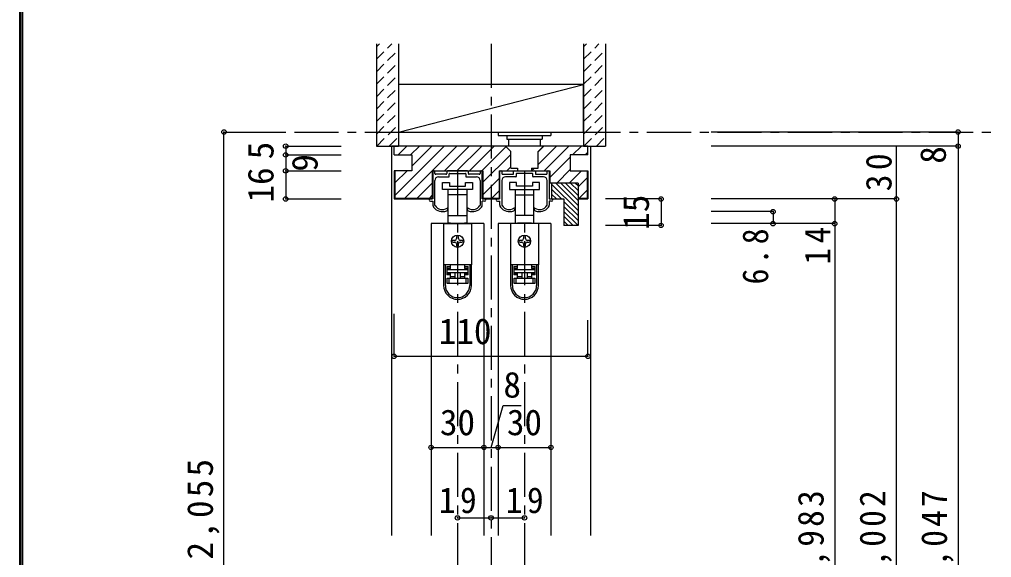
# Model space of a CAD drawing. Units: millimetres, scale not verified. Extents: x -973 to 977, y -718 to 696.
# Drawn here: x -973 to -422, y -259 to 46 of the extents above; entities that cross this region are included whole.
import ezdxf
from ezdxf.enums import TextEntityAlignment as Align

# ---------------------------------------------------------------- set-up
doc = ezdxf.new("R2010")
doc.units = ezdxf.units.MM
doc.header["$LTSCALE"] = 5
doc.header["$PDMODE"] = 32
doc.header["$PDSIZE"] = 2.5
doc.linetypes.add('CHAIN1', pattern=[8, 5, -1, 1, -1])
doc.linetypes.add('DASHED1', pattern=[1.8, 1.2, -0.6])
for name, color, linetype in [('0-1_通り芯', 4, 'CHAIN1'), ('0-2_柱', 7, 'Continuous'), ('0-3_仕上', 2, 'Continuous'), ('0-4_枠', 3, 'Continuous'), ('0-6_扉', 6, 'Continuous'), ('0-7_金物', 7, 'Continuous'), ('0-B_寸法', 7, 'Continuous'), ('0-C_ﾊｯﾁ', 4, 'Continuous'), ('F-1_通り芯', 6, 'Continuous')]:
    doc.layers.add(name, color=color, linetype=linetype)
doc.styles.add('ＭＳ ゴシック', font='')
doc.styles.get('ＭＳ ゴシック').set_extended_font_data('MS Gothic')

msp = doc.modelspace()

# ---------------------------------------------------------------- linework, layer by layer
at = {"layer": '0-1_通り芯'}
for p, q in [((-705.789, 32.5), (-705.789, -536.5)), ((-857.289, -17.5), (-421.789, -17.5)), ((-724.789, -39.5), (-724.789, -526.5)), ((-686.789, -39.5), (-686.789, -526.5))]:
    msp.add_line(p, q, dxfattribs=at)
at = {"layer": '0-2_柱'}
for p, q in [((-758.289, 9.5), (-758.289, -17.5)), ((-653.289, 9.5), (-758.289, 9.5)), ((-758.289, -17.5), (-653.289, 9.5)), ((-653.289, -17.5), (-653.289, 9.5)), ((-758.289, -17.5), (-653.289, -17.5))]:
    msp.add_line(p, q, dxfattribs=at)
at = {"layer": '0-3_仕上'}
for p, q in [((-770.789, 32.5), (-770.789, -25.5)), ((-758.289, 32.5), (-758.289, -25.5)), ((-653.289, 32.5), (-653.289, -25.5)), ((-640.789, 32.5), (-640.789, -25.5)), ((-770.789, -25.5), (-758.289, -25.5)), ((-653.289, -25.5), (-640.789, -25.5))]:
    msp.add_line(p, q, dxfattribs=at)
at = {"layer": '0-4_枠', "color": 4}
for p, q in [((-760.789, -25.5), (-762.289, -25.5)), ((-762.289, -25.5), (-762.289, -246.5)), ((-650.789, -25.5), (-649.289, -25.5)), ((-649.289, -25.5), (-649.289, -246.5))]:
    msp.add_line(p, q, dxfattribs=at)
at = {"layer": '0-4_枠'}
for p, q in [((-760.789, -30.5), (-760.789, -25.5)), ((-650.789, -25.5), (-760.789, -25.5)), ((-694.539, -28.5), (-697.539, -25.5)), ((-679.039, -28.5), (-676.039, -25.5)), ((-650.789, -30.5), (-650.789, -25.5)), ((-760.789, -30.5), (-750.789, -30.5)), ((-750.789, -30.5), (-750.789, -39.5)), ((-694.539, -38), (-694.539, -28.5)), ((-679.039, -38), (-679.039, -28.5)), ((-660.789, -30.5), (-660.789, -39.5)), ((-650.789, -30.5), (-660.789, -30.5)), ((-682.789, -38), (-682.789, -39.5)), ((-682.789, -38), (-679.039, -38)), ((-760.789, -39.5), (-760.789, -55.5)), ((-750.789, -39.5), (-760.789, -39.5)), ((-760.289, -39.5), (-760.289, -55)), ((-739.189, -39.5), (-710.389, -39.5)), ((-739.189, -39.5), (-739.189, -55.5)), ((-710.389, -39.5), (-710.389, -55.5)), ((-701.189, -39.5), (-672.389, -39.5)), ((-701.189, -39.5), (-701.189, -55.5)), ((-672.389, -39.5), (-672.389, -46.5)), ((-660.789, -39.5), (-650.789, -39.5)), ((-651.289, -39.5), (-651.289, -55)), ((-650.789, -39.5), (-650.789, -55.5)), ((-656.389, -46.5), (-672.389, -46.5)), ((-656.389, -46.5), (-656.389, -70.5)), ((-760.289, -55), (-739.189, -55)), ((-710.389, -55), (-701.189, -55)), ((-656.389, -55), (-651.289, -55)), ((-760.789, -55.5), (-739.189, -55.5)), ((-710.389, -55.5), (-701.189, -55.5)), ((-664.389, -55.5), (-664.389, -70.5)), ((-656.389, -55.5), (-650.789, -55.5)), ((-656.389, -70.5), (-664.389, -70.5))]:
    msp.add_line(p, q, dxfattribs=at)
for points in [[(-694.539, -38), (-690.789, -38), (-690.789, -39.5)], [(-671.389, -46.5), (-671.389, -51.75), (-671.389, -55.5), (-664.389, -55.5)]]:
    msp.add_lwpolyline(points, dxfattribs=at)
at = {"layer": '0-6_扉'}
for p, q in [((-709.789, -69.5), (-739.789, -69.5)), ((-739.789, -69.5), (-739.789, -246.5)), ((-709.789, -69.5), (-709.789, -246.5)), ((-671.789, -69.5), (-701.789, -69.5)), ((-701.789, -69.5), (-701.789, -246.5)), ((-671.789, -69.5), (-671.789, -246.5))]:
    msp.add_line(p, q, dxfattribs=at)
at = {"layer": '0-7_金物'}
for p, q in [((-701.789, -17.5), (-701.789, -19.5)), ((-701.789, -17.5), (-671.789, -17.5)), ((-701.789, -19.5), (-671.789, -19.5)), ((-696.789, -19.5), (-696.789, -21.5)), ((-696.789, -21.5), (-676.789, -21.5)), ((-695.789, -21.5), (-695.789, -25.5)), ((-677.789, -25.5), (-677.789, -21.5)), ((-676.789, -19.5), (-676.789, -21.5)), ((-671.789, -17.5), (-671.789, -19.5)), ((-738.089, -39.5), (-738.289, -39.5)), ((-737.589, -41), (-737.589, -40)), ((-731.439, -41.5), (-737.089, -41.5)), ((-735.589, -43), (-729.739, -43)), ((-730.939, -40), (-730.939, -41)), ((-719.139, -39.5), (-730.439, -39.5)), ((-729.439, -42.7), (-729.439, -41.3)), ((-720.139, -41.3), (-720.139, -42.7)), ((-719.839, -43), (-713.989, -43)), ((-718.639, -41), (-718.639, -40)), ((-712.489, -41.5), (-718.139, -41.5)), ((-711.989, -40), (-711.989, -41)), ((-711.289, -39.5), (-711.489, -39.5)), ((-710.789, -55.5), (-710.789, -40)), ((-700.789, -55.5), (-700.789, -40)), ((-700.289, -39.5), (-700.089, -39.5)), ((-699.589, -40), (-699.589, -41)), ((-699.089, -41.5), (-693.439, -41.5)), ((-691.739, -43), (-697.589, -43)), ((-692.939, -41), (-692.939, -40)), ((-692.439, -39.5), (-681.139, -39.5)), ((-691.439, -41.3), (-691.439, -42.7)), ((-682.139, -42.7), (-682.139, -41.3)), ((-675.989, -43), (-681.839, -43)), ((-680.639, -40), (-680.639, -41)), ((-680.139, -41.5), (-674.489, -41.5)), ((-673.989, -41), (-673.989, -40)), ((-673.489, -39.5), (-673.289, -39.5)), ((-672.789, -40), (-672.789, -55.5)), ((-737.589, -59.123), (-737.589, -45)), ((-733.289, -50.2), (-733.289, -46.2)), ((-733.289, -46.2), (-729.289, -46.2)), ((-729.289, -46.2), (-729.289, -48.2)), ((-729.289, -48.2), (-720.289, -48.2)), ((-720.289, -46.2), (-716.289, -46.2)), ((-720.289, -48.2), (-720.289, -46.2)), ((-716.289, -46.2), (-716.289, -50.2)), ((-711.989, -45), (-711.989, -59.123)), ((-699.589, -45), (-699.589, -59.123)), ((-695.289, -46.2), (-695.289, -50.2)), ((-691.289, -46.2), (-695.289, -46.2)), ((-691.289, -48.2), (-691.289, -46.2)), ((-682.289, -48.2), (-691.289, -48.2)), ((-682.289, -46.2), (-682.289, -48.2)), ((-678.289, -46.2), (-682.289, -46.2)), ((-678.289, -50.2), (-678.289, -46.2)), ((-673.989, -59.123), (-673.989, -45)), ((-724.789, -50.2), (-733.289, -50.2)), ((-730.039, -64.8), (-730.039, -50.2)), ((-724.789, -53.2), (-730.039, -53.2)), ((-716.289, -50.2), (-724.789, -50.2)), ((-719.539, -53.2), (-724.789, -53.2)), ((-719.539, -50.2), (-719.539, -64.8)), ((-695.289, -50.2), (-686.789, -50.2)), ((-692.039, -50.2), (-692.039, -64.8)), ((-692.039, -53.2), (-686.789, -53.2)), ((-686.789, -50.2), (-678.289, -50.2)), ((-686.789, -53.2), (-681.539, -53.2)), ((-681.539, -64.8), (-681.539, -50.2)), ((-710.789, -55.5), (-709.389, -55.5)), ((-710.789, -58.966), (-710.789, -56.7)), ((-709.389, -56.7), (-710.789, -56.7)), ((-700.789, -55.5), (-702.189, -55.5)), ((-702.189, -56.7), (-700.789, -56.7)), ((-700.789, -58.966), (-700.789, -56.7)), ((-672.789, -55.5), (-671.389, -55.5)), ((-730.289, -61.257), (-730.289, -61)), ((-730.039, -69.2), (-730.039, -64.8)), ((-730.039, -64.8), (-724.789, -64.8)), ((-724.789, -64.8), (-719.539, -64.8)), ((-719.539, -64.8), (-719.539, -69.2)), ((-719.289, -61), (-719.289, -61.257)), ((-692.289, -61), (-692.289, -61.257)), ((-692.039, -64.8), (-692.039, -69.2)), ((-686.789, -64.8), (-692.039, -64.8)), ((-681.539, -64.8), (-686.789, -64.8)), ((-681.539, -69.2), (-681.539, -64.8)), ((-681.289, -61.257), (-681.289, -61)), ((-732.689, -69.5), (-716.889, -69.5)), ((-732.689, -69.5), (-732.689, -92.8)), ((-728.789, -69.2), (-730.039, -69.2)), ((-728.789, -69.5), (-728.789, -69.2)), ((-719.539, -69.2), (-720.789, -69.2)), ((-716.889, -69.5), (-716.889, -92.8)), ((-694.689, -69.5), (-694.689, -92.8)), ((-678.889, -69.5), (-694.689, -69.5)), ((-692.039, -69.2), (-690.789, -69.2)), ((-682.789, -69.5), (-682.789, -69.2)), ((-682.789, -69.2), (-681.539, -69.2)), ((-678.889, -69.5), (-678.889, -92.8)), ((-725.289, -77), (-725.289, -78)), ((-724.289, -78), (-724.289, -77)), ((-687.289, -77), (-687.289, -78)), ((-686.289, -78), (-686.289, -77)), ((-726.289, -79), (-727.289, -79)), ((-727.289, -80), (-726.289, -80)), ((-725.289, -81), (-725.289, -82)), ((-724.289, -82), (-724.289, -81)), ((-722.289, -79), (-723.289, -79)), ((-723.289, -80), (-722.289, -80)), ((-688.289, -79), (-689.289, -79)), ((-689.289, -80), (-688.289, -80)), ((-687.289, -81), (-687.289, -82)), ((-686.289, -82), (-686.289, -81)), ((-684.289, -79), (-685.289, -79)), ((-685.289, -80), (-684.289, -80)), ((-732.689, -92.8), (-732.689, -92.9)), ((-716.889, -92.8), (-732.689, -92.8)), ((-732.689, -92.9), (-732.689, -104.6)), ((-731.689, -92.9), (-732.689, -92.9)), ((-731.689, -104.6), (-731.689, -92.9)), ((-728.989, -92.9), (-731.689, -92.9)), ((-729.689, -92.9), (-729.689, -92.8)), ((-728.989, -92.9), (-728.989, -93.9)), ((-728.789, -95), (-728.789, -92.8)), ((-720.789, -92.8), (-720.789, -95)), ((-720.589, -93.9), (-720.589, -92.9)), ((-717.889, -92.9), (-720.589, -92.9)), ((-719.889, -92.8), (-719.889, -92.9)), ((-716.889, -92.8), (-716.889, -92.9)), ((-716.889, -104.6), (-716.889, -92.9)), ((-694.689, -92.8), (-694.689, -92.9)), ((-678.889, -92.8), (-694.689, -92.8)), ((-694.689, -92.9), (-694.689, -104.6)), ((-693.689, -92.9), (-694.689, -92.9)), ((-693.689, -104.6), (-693.689, -92.9)), ((-690.989, -92.9), (-693.689, -92.9)), ((-691.689, -92.9), (-691.689, -92.8)), ((-690.989, -92.9), (-690.989, -93.9)), ((-690.789, -95), (-690.789, -92.8)), ((-682.789, -92.8), (-682.789, -95)), ((-682.589, -93.9), (-682.589, -92.9)), ((-679.889, -92.9), (-682.589, -92.9)), ((-681.889, -92.8), (-681.889, -92.9)), ((-678.889, -92.8), (-678.889, -92.9)), ((-678.889, -104.6), (-678.889, -92.9)), ((-730.889, -93.9), (-728.989, -93.9)), ((-730.889, -93.9), (-730.889, -98.6)), ((-728.989, -94.9), (-730.889, -94.9)), ((-728.989, -98.6), (-730.889, -98.6)), ((-728.789, -95), (-730.689, -95)), ((-730.689, -95), (-730.689, -95.5)), ((-728.989, -93.9), (-728.989, -94.9)), ((-728.989, -98.6), (-728.989, -100.5)), ((-728.789, -99.5), (-728.789, -97.5)), ((-726.289, -97.5), (-726.289, -100.5)), ((-723.289, -97.5), (-723.289, -100.5)), ((-718.889, -95), (-720.789, -95)), ((-720.789, -97.5), (-720.789, -99.5)), ((-720.589, -93.9), (-718.689, -93.9)), ((-720.589, -97.6), (-718.689, -97.6)), ((-720.589, -98.6), (-720.589, -97.6)), ((-720.589, -100.5), (-720.589, -98.6)), ((-718.689, -98.6), (-720.589, -98.6)), ((-718.889, -95.5), (-718.889, -95)), ((-718.689, -98.6), (-718.689, -93.9)), ((-692.889, -93.9), (-690.989, -93.9)), ((-692.889, -93.9), (-692.889, -98.6)), ((-690.989, -94.9), (-692.889, -94.9)), ((-690.989, -98.6), (-692.889, -98.6)), ((-690.789, -95), (-692.689, -95)), ((-692.689, -95), (-692.689, -95.5)), ((-690.989, -93.9), (-690.989, -94.9)), ((-690.989, -98.6), (-690.989, -100.5)), ((-690.789, -99.5), (-690.789, -97.5)), ((-688.289, -97.5), (-688.289, -100.5)), ((-685.289, -97.5), (-685.289, -100.5)), ((-680.889, -95), (-682.789, -95)), ((-682.789, -97.5), (-682.789, -99.5)), ((-682.589, -93.9), (-680.689, -93.9)), ((-682.589, -97.6), (-680.689, -97.6)), ((-682.589, -98.6), (-682.589, -97.6)), ((-682.589, -100.5), (-682.589, -98.6)), ((-680.689, -98.6), (-682.589, -98.6)), ((-680.889, -95.5), (-680.889, -95)), ((-680.689, -98.6), (-680.689, -93.9)), ((-730.689, -103.5), (-730.689, -100.5)), ((-730.689, -100.5), (-729.689, -100.5)), ((-729.689, -103.5), (-730.689, -103.5)), ((-729.689, -100.5), (-729.689, -103.5)), ((-729.689, -100.5), (-719.889, -100.5)), ((-719.889, -103.5), (-729.689, -103.5)), ((-728.789, -99.5), (-726.289, -99.5)), ((-728.789, -100.5), (-728.789, -99.5)), ((-719.889, -103.5), (-719.889, -100.5)), ((-719.889, -100.5), (-718.889, -100.5)), ((-718.889, -103.5), (-719.889, -103.5)), ((-718.889, -100.5), (-718.889, -103.5)), ((-692.689, -103.5), (-692.689, -100.5)), ((-692.689, -100.5), (-691.689, -100.5)), ((-691.689, -103.5), (-692.689, -103.5)), ((-691.689, -100.5), (-691.689, -103.5)), ((-691.689, -100.5), (-681.889, -100.5)), ((-681.889, -103.5), (-691.689, -103.5)), ((-690.789, -99.5), (-688.289, -99.5)), ((-690.789, -100.5), (-690.789, -99.5)), ((-681.889, -103.5), (-681.889, -100.5)), ((-681.889, -100.5), (-680.889, -100.5)), ((-680.889, -103.5), (-681.889, -103.5)), ((-680.889, -100.5), (-680.889, -103.5))]:
    msp.add_line(p, q, dxfattribs=at)
for points in [[(-738.789, -40), (-738.789, -55.5), (-740.189, -55.5)], [(-729.139, -41), (-725.089, -41), (-724.789, -40.7), (-724.489, -41), (-720.439, -41)], [(-682.439, -41), (-686.489, -41), (-686.789, -40.7), (-687.089, -41), (-691.139, -41)], [(-740.189, -56.7), (-738.789, -56.7), (-738.789, -58.966)], [(-671.389, -56.7), (-672.789, -56.7), (-672.789, -58.966)], [(-728.789, -69.2), (-720.789, -69.2), (-720.789, -69.5)], [(-682.789, -69.2), (-690.789, -69.2), (-690.789, -69.5)], [(-716.889, -92.9), (-717.889, -92.9), (-717.889, -104.6)], [(-678.889, -92.9), (-679.889, -92.9), (-679.889, -104.6)], [(-730.889, -97.6), (-728.989, -97.6), (-728.989, -98.6)], [(-718.689, -94.9), (-720.589, -94.9), (-720.589, -93.9)], [(-692.889, -97.6), (-690.989, -97.6), (-690.989, -98.6)], [(-680.689, -94.9), (-682.589, -94.9), (-682.589, -93.9)], [(-723.289, -99.5), (-720.789, -99.5), (-720.789, -100.5)], [(-685.289, -99.5), (-682.789, -99.5), (-682.789, -100.5)]]:
    msp.add_lwpolyline(points, dxfattribs=at)
for points in [[(-718.889, -97.5), (-730.689, -97.5), (-730.689, -95.5), (-718.889, -95.5)], [(-680.889, -97.5), (-692.689, -97.5), (-692.689, -95.5), (-680.889, -95.5)]]:
    msp.add_lwpolyline(points, close=True, dxfattribs=at)
for centre in [(-724.789, -79.5), (-686.789, -79.5)]:
    msp.add_circle(centre, 3.5, dxfattribs=at)
for centre, radius, start, end in [((-738.289, -40), 0.5, 90, 180), ((-738.089, -40), 0.5, 360, 90), ((-737.089, -41), 0.5, 180, 270), ((-735.589, -45), 2, 90, 180), ((-731.439, -41), 0.5, 270, 0), ((-730.439, -40), 0.5, 90, 180), ((-729.739, -42.7), 0.3, 270, 360), ((-729.139, -41.3), 0.3, 90, 180), ((-720.439, -41.3), 0.3, 0, 90), ((-719.839, -42.7), 0.3, 180, 270), ((-719.139, -40), 0.5, 0, 90), ((-718.139, -41), 0.5, 180, 270), ((-713.989, -45), 2, 0, 90), ((-712.489, -41), 0.5, 270, 360), ((-711.489, -40), 0.5, 90, 180), ((-711.289, -40), 0.5, 0, 90), ((-700.289, -40), 0.5, 90, 180), ((-700.089, -40), 0.5, 360, 90), ((-699.089, -41), 0.5, 180, 270), ((-697.589, -45), 2, 90, 180), ((-693.439, -41), 0.5, 270, 0), ((-692.439, -40), 0.5, 90, 180), ((-691.739, -42.7), 0.3, 270, 360), ((-691.139, -41.3), 0.3, 90, 180), ((-682.439, -41.3), 0.3, 0, 90), ((-681.839, -42.7), 0.3, 180, 270), ((-681.139, -40), 0.5, 0, 90), ((-680.139, -41), 0.5, 180, 270), ((-675.989, -45), 2, 0, 90), ((-674.489, -41), 0.5, 270, 360), ((-673.489, -40), 0.5, 90, 180), ((-673.289, -40), 0.5, 0, 90), ((-740.189, -56.1), 0.6, 90, 270), ((-736.789, -58.966), 2, 180, 215.95057), ((-733.389, -56.5), 6.2, 215.95057, 293.81884), ((-737.289, -59.123), 0.3, 180, 213.92311), ((-733.389, -56.5), 5, 213.92311, 301.89079), ((-716.189, -56.5), 5, 238.10921, 326.07689), ((-716.189, -56.5), 6.2, 246.18116, 324.04943), ((-712.289, -59.123), 0.3, 326.07689, 0), ((-712.789, -58.966), 2, 324.04943, 0), ((-709.389, -56.1), 0.6, 270, 90), ((-702.189, -56.1), 0.6, 90, 270), ((-698.789, -58.966), 2, 180, 215.95057), ((-695.389, -56.5), 6.2, 215.95057, 293.81884), ((-699.289, -59.123), 0.3, 180, 213.92311), ((-695.389, -56.5), 5, 213.92311, 301.89079), ((-678.189, -56.5), 5, 238.10921, 326.07689), ((-678.189, -56.5), 6.2, 246.18116, 324.04943), ((-674.289, -59.123), 0.3, 326.07689, 360), ((-674.789, -58.966), 2, 324.04943, 360), ((-671.389, -56.1), 0.6, 270, 90), ((-731.289, -61.257), 1, 293.81884, 0), ((-730.589, -61), 0.3, 0, 121.89079), ((-718.989, -61), 0.3, 58.10921, 180), ((-718.289, -61.257), 1, 180, 246.18116), ((-693.289, -61.257), 1, 293.81884, 0), ((-692.589, -61), 0.3, 360, 121.89079), ((-680.989, -61), 0.3, 58.10921, 180), ((-680.289, -61.257), 1, 180, 246.18116), ((-724.789, -77), 0.5, 90, 180), ((-724.789, -77), 0.5, 0, 90), ((-686.789, -77), 0.5, 90, 180), ((-686.789, -77), 0.5, 0, 90), ((-727.289, -79.5), 0.5, 90, 180), ((-727.289, -79.5), 0.5, 180, 270), ((-726.289, -78), 1, 270, 0), ((-726.289, -81), 1, 0, 90), ((-724.789, -82), 0.5, 180, 270), ((-724.789, -82), 0.5, 270, 0), ((-723.289, -78), 1, 180, 270), ((-723.289, -81), 1, 90, 180), ((-722.289, -79.5), 0.5, 0, 90), ((-722.289, -79.5), 0.5, 270, 0), ((-689.289, -79.5), 0.5, 90, 180), ((-689.289, -79.5), 0.5, 180, 270), ((-688.289, -78), 1, 270, 0), ((-688.289, -81), 1, 0, 90), ((-686.789, -82), 0.5, 180, 270), ((-686.789, -82), 0.5, 270, 0), ((-685.289, -78), 1, 180, 270), ((-685.289, -81), 1, 90, 180), ((-684.289, -79.5), 0.5, 0, 90), ((-684.289, -79.5), 0.5, 270, 0), ((-724.789, -104.6), 7.9, 180, 0), ((-724.789, -104.6), 6.9, 180, 0), ((-686.789, -104.6), 7.9, 180, 0), ((-686.789, -104.6), 6.9, 180, 0)]:
    msp.add_arc(centre, radius, start, end, dxfattribs=at)
at = {"layer": '0-B_寸法', "color": 4}
for p, q in [((-857.289, -17.5), (-822.289, -17.5)), ((-857.289, -526.5), (-857.289, -17.5)), ((-440.789, -17.5), (-580.789, -17.5)), ((-440.789, -17.5), (-440.789, -25.5)), ((-822.289, -25.5), (-790.789, -25.5)), ((-822.289, -25.5), (-822.289, -30.5)), ((-440.789, -25.5), (-580.789, -25.5)), ((-475.789, -511.5), (-475.789, -25.5)), ((-440.789, -25.5), (-440.789, -526.5)), ((-822.289, -30.5), (-790.789, -30.5)), ((-822.289, -30.5), (-822.289, -39.5)), ((-822.289, -39.5), (-790.789, -39.5)), ((-822.289, -39.5), (-822.289, -55.5)), ((-822.289, -55.5), (-790.789, -55.5)), ((-609.289, -55.5), (-640.789, -55.5)), ((-609.289, -55.5), (-609.289, -70.5)), ((-475.789, -55.5), (-580.789, -55.5)), ((-510.789, -55.5), (-510.789, -506.5)), ((-545.789, -62.7), (-580.789, -62.7)), ((-545.789, -62.7), (-545.789, -69.5)), ((-609.289, -70.5), (-640.789, -70.5)), ((-510.789, -69.5), (-580.789, -69.5)), ((-760.789, -144.804), (-760.789, -120.746)), ((-650.789, -144.804), (-650.789, -124.246)), ((-760.789, -144.804), (-650.789, -144.804)), ((-739.789, -196.5), (-671.789, -196.5)), ((-724.789, -236.5), (-705.789, -236.5)), ((-705.789, -236.5), (-686.789, -236.5))]:
    msp.add_line(p, q, dxfattribs=at)
msp.add_lwpolyline([(-705.789, -196.5), (-698.845, -172.649), (-688.668, -172.649)], dxfattribs=at)
at = {"layer": '0-B_寸法'}
for p in [(-857.289, -17.5), (-440.789, -17.5), (-822.289, -25.5), (-440.789, -25.5), (-822.289, -30.5), (-822.289, -39.5), (-822.289, -55.5), (-609.289, -55.5), (-510.789, -55.5), (-475.789, -55.5), (-545.789, -62.7), (-609.289, -70.5), (-545.789, -69.5), (-510.789, -69.5), (-760.789, -144.804), (-650.789, -144.804), (-739.789, -196.5), (-709.789, -196.5), (-701.789, -196.5), (-671.789, -196.5), (-724.789, -236.5), (-705.789, -236.5), (-686.789, -236.5)]:
    msp.add_point(p, dxfattribs=at)
at = {"layer": '0-C_ﾊｯﾁ', "linetype": 'DASHED1'}
for p, q in [((-770.789, 30.851), (-769.14, 32.5)), ((-770.789, 23.78), (-762.069, 32.5)), ((-770.789, 16.708), (-758.289, 29.208)), ((-653.289, 30.851), (-651.64, 32.5)), ((-653.289, 23.78), (-644.569, 32.5)), ((-653.289, 16.708), (-640.789, 29.208)), ((-770.789, 9.637), (-758.289, 22.137)), ((-653.289, 9.637), (-640.789, 22.137)), ((-770.789, 2.566), (-758.289, 15.066)), ((-653.289, 2.566), (-640.789, 15.066)), ((-770.789, -4.505), (-758.289, 7.995)), ((-653.289, -4.505), (-640.789, 7.995)), ((-770.789, -11.576), (-758.289, 0.924)), ((-653.289, -11.576), (-640.789, 0.924)), ((-770.789, -18.647), (-758.289, -6.147)), ((-653.289, -18.647), (-640.789, -6.147)), ((-770.571, -25.5), (-758.289, -13.218)), ((-653.071, -25.5), (-640.789, -13.218)), ((-763.5, -25.5), (-758.289, -20.289)), ((-646, -25.5), (-640.789, -20.289))]:
    msp.add_line(p, q, dxfattribs=at)
at = {"layer": '0-C_ﾊｯﾁ'}
for p, q in [((-760.587, -25.5), (-760.789, -25.703)), ((-760.289, -53.487), (-732.302, -25.5)), ((-758.516, -30.5), (-753.516, -25.5)), ((-754.731, -55), (-725.231, -25.5)), ((-751.444, -30.5), (-746.444, -25.5)), ((-750.789, -36.916), (-739.373, -25.5)), ((-732.16, -39.5), (-718.16, -25.5)), ((-725.089, -39.5), (-711.089, -25.5)), ((-718.018, -39.5), (-704.018, -25.5)), ((-710.947, -39.5), (-697.243, -25.796)), ((-679.039, -28.805), (-675.734, -25.5)), ((-679.039, -35.876), (-668.663, -25.5)), ((-675.592, -39.5), (-661.592, -25.5)), ((-659.521, -30.5), (-654.521, -25.5)), ((-710.389, -46.013), (-694.539, -30.163)), ((-672.389, -43.369), (-660.789, -31.769)), ((-652.45, -30.5), (-650.789, -28.84)), ((-696.805, -39.5), (-694.539, -37.234)), ((-682.663, -39.5), (-681.163, -38)), ((-760.289, -46.416), (-753.373, -39.5)), ((-710.389, -53.084), (-701.189, -43.884)), ((-668.45, -46.5), (-660.789, -38.84)), ((-661.378, -46.5), (-654.378, -39.5)), ((-656.389, -48.582), (-651.289, -43.482)), ((-747.66, -55), (-739.189, -46.529)), ((-671.389, -47.032), (-656.389, -62.032)), ((-669.093, -46.5), (-656.389, -59.203)), ((-666.264, -46.5), (-656.389, -56.375)), ((-663.436, -46.5), (-656.389, -53.547)), ((-660.607, -46.5), (-656.389, -50.718)), ((-657.779, -46.5), (-656.389, -47.89)), ((-740.589, -55), (-739.189, -53.6)), ((-705.234, -55), (-701.189, -50.955)), ((-671.389, -49.86), (-665.749, -55.5)), ((-671.389, -52.689), (-668.578, -55.5)), ((-655.736, -55), (-651.289, -50.553)), ((-664.389, -56.86), (-656.389, -64.86)), ((-664.389, -59.689), (-656.389, -67.689)), ((-664.389, -62.517), (-656.406, -70.5)), ((-664.389, -65.346), (-659.235, -70.5)), ((-664.389, -68.174), (-662.063, -70.5))]:
    msp.add_line(p, q, dxfattribs=at)
at = {"layer": 'F-1_通り芯'}
for p, q in [((-973.347, 695.833), (-973.347, -700.833)), ((-972.514, 695.833), (-972.514, -700.833)), ((-971.68, 695.833), (-971.68, -700.833))]:
    msp.add_line(p, q, dxfattribs=at)

# ---------------------------------------------------------------- texts
at = {"layer": '0-B_寸法', "style": 'ＭＳ ゴシック'}
for s, p in [('5', (-824.789, -33)), ('8', (-443.289, -35.5)), ('9', (-799.789, -40)), ('16', (-824.789, -57.5)), ('15', (-611.789, -73))]:
    msp.add_text(s, height=14.66, rotation=90, dxfattribs=at).set_placement(p, align=Align.BOTTOM_LEFT)
for s, p in [('110', (-735.441, -142.304)), ('8', (-698.757, -172.649)), ('30', (-734.789, -194)), ('30', (-696.789, -194))]:
    msp.add_text(s, height=14.66, dxfattribs=at).set_placement(p, align=Align.BOTTOM_LEFT)
at = {"layer": '0-B_寸法', "char_height": 14.66, "attachment_point": 7, "rotation": 90, "style": 'ＭＳ ゴシック'}
for s, insert in [('\\T1.27;\\W0.95;30', (-478.289, -51.125)), ('\\T1.27;\\W0.9;6.8', (-548.289, -104)), ('\\T1.27;\\W0.95;14', (-513.289, -92.75)), ('\\T1.18;ＲＯＨ＝2,055', (-859.789, -354.5)), ('\\T1.19;\\W0.95;ＤＨ＝1,983', (-513.289, -343.25)), ('\\T1.19;\\W0.95;枠内＝2,002', (-478.289, -343.25)), ('\\T1.19;\\W0.95;枠外＝2,047', (-443.289, -343.25))]:
    msp.add_mtext(s, dxfattribs=dict(at, insert=insert))
at = {"layer": '0-B_寸法', "char_height": 14.66, "attachment_point": 7, "style": 'ＭＳ ゴシック'}
for insert in [(-735.414, -234), (-697.414, -234)]:
    msp.add_mtext('\\T1.27;\\W0.95;19', dxfattribs=dict(at, insert=insert))

doc.saveas('drawing.dxf')
